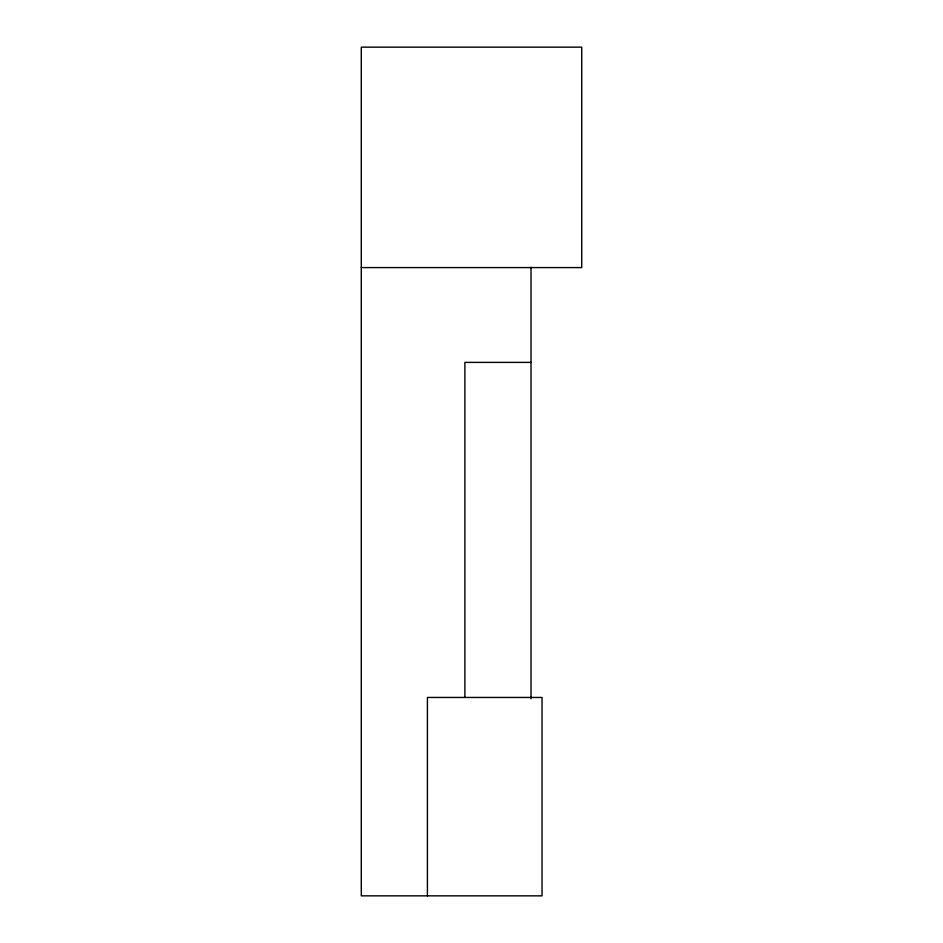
<?xml version="1.0" encoding="UTF-8"?>
<svg xmlns="http://www.w3.org/2000/svg" width="943" height="943" viewBox="0 0 943 943"><rect width="100%" height="100%" fill="white"/><g stroke="black" fill="none" stroke-linecap="round" stroke-linejoin="round"><path stroke-width="1.41" d="M361.275 267.588L581.725 267.588L581.725 47.15L361.275 47.15L361.275 895.85L542.036 895.85L542.036 697.455L427.415 697.455L427.415 895.85M531.015 362.383L464.887 362.383L464.887 697.455M531.015 267.293L531.015 698.751"/></g></svg>
